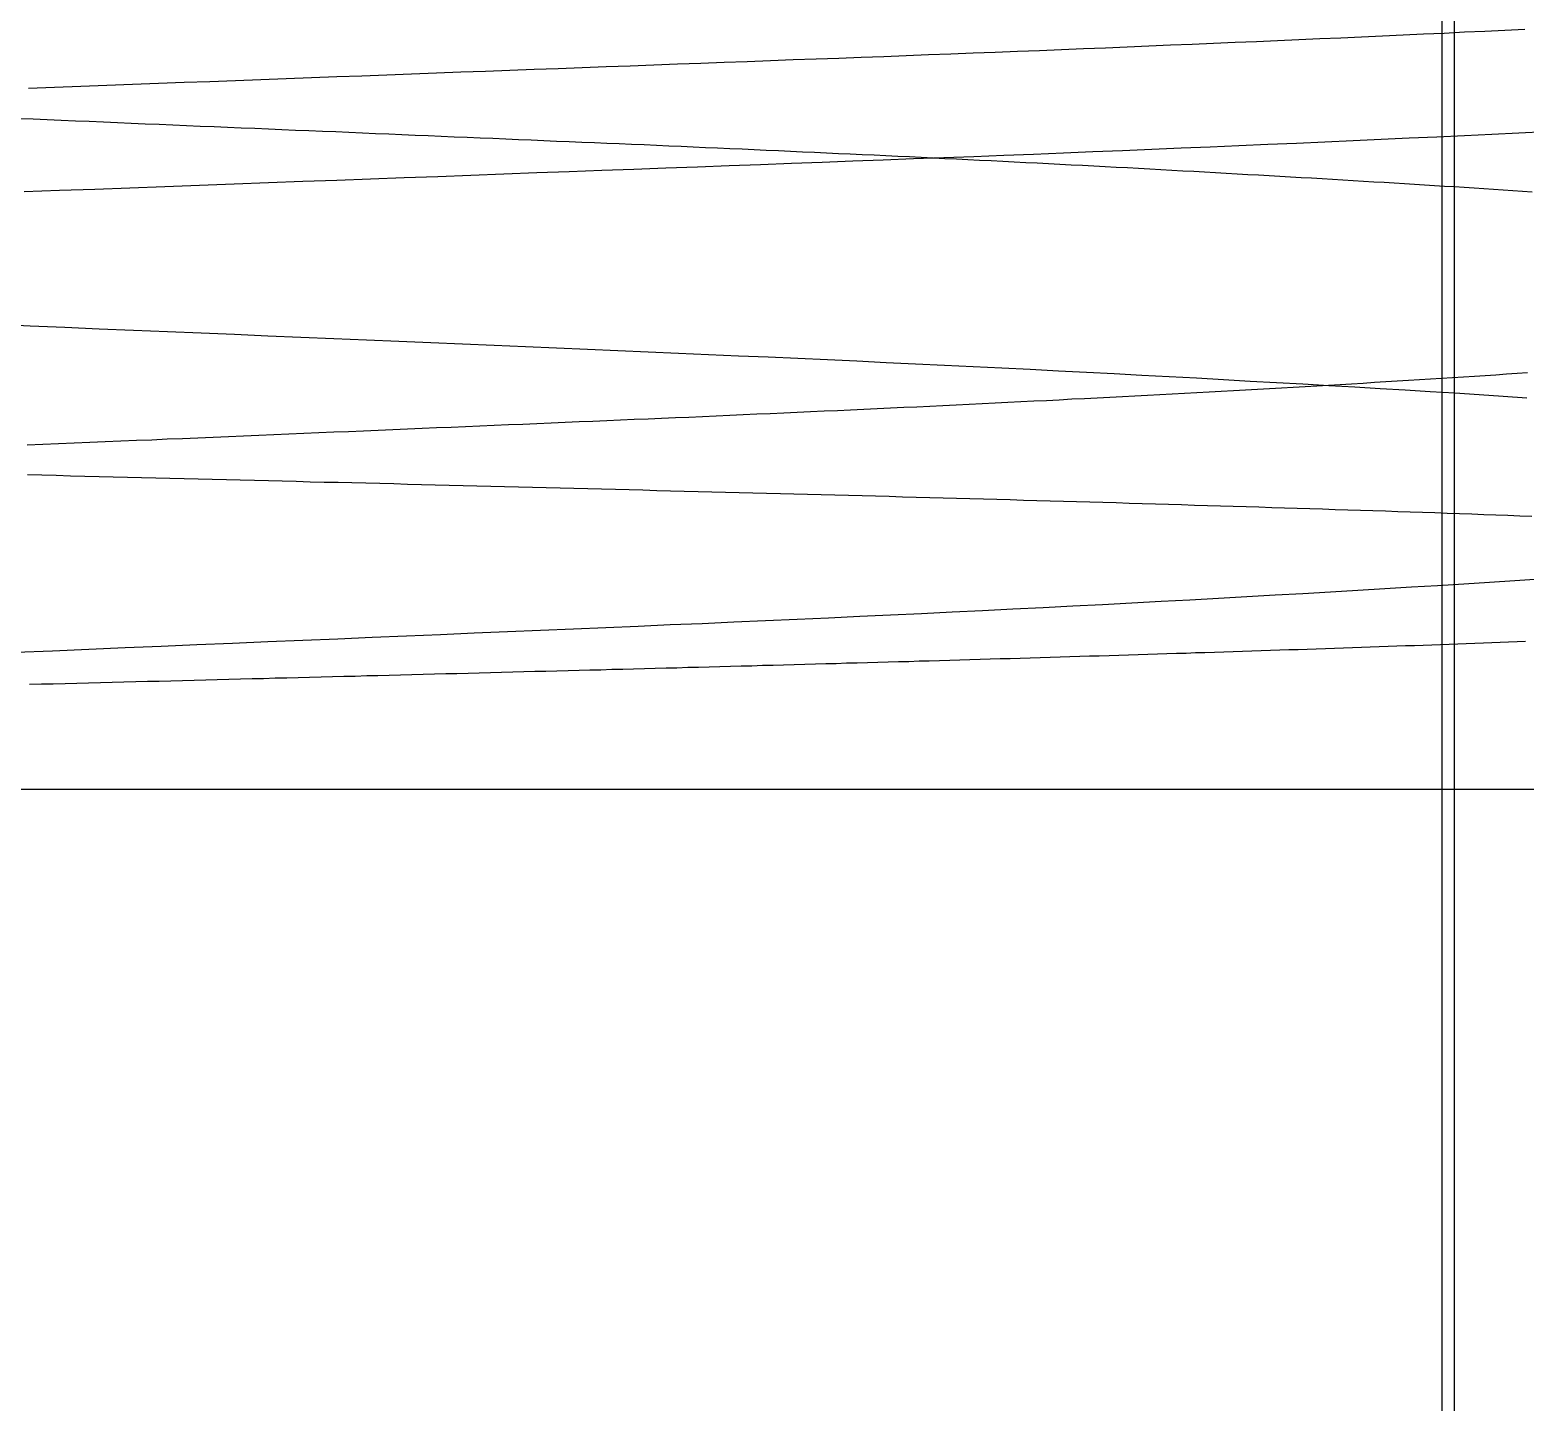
# Model space of a CAD drawing. Header units: millimetres. Extents: x 0 to 36.4, y -3.4 to 62.
# Drawn here: x 33.627 to 34.901, y 54.827 to 55.997 of the extents above; entities that cross this region are included whole.
import ezdxf

# ---------------------------------------------------------------- set-up
doc = ezdxf.new("R2010")
doc.units = ezdxf.units.MM

msp = doc.modelspace()

# ---------------------------------------------------------------- linework, layer by layer
at = {"color": 7, "linetype": 'Continuous'}
for p, q in [((34.8306, 54.7692), (34.8306, 59.8692)), ((34.8406, 59.7992), (34.8406, 52.4992)), ((34.9009, 55.9973), (34.8839, 55.9965)), ((34.6174, 55.9845), (34.599, 55.9838)), ((34.6357, 55.9853), (34.6174, 55.9845)), ((34.6539, 55.9861), (34.6357, 55.9853)), ((34.6721, 55.9869), (34.6539, 55.9861)), ((34.6902, 55.9877), (34.6721, 55.9869)), ((34.7082, 55.9884), (34.6902, 55.9877)), ((34.7261, 55.9892), (34.7082, 55.9884)), ((34.744, 55.99), (34.7261, 55.9892)), ((34.7618, 55.9908), (34.744, 55.99)), ((34.7795, 55.9916), (34.7618, 55.9908)), ((34.7971, 55.9924), (34.7795, 55.9916)), ((34.8146, 55.9932), (34.7971, 55.9924)), ((34.8321, 55.994), (34.8146, 55.9932)), ((34.8494, 55.9949), (34.8321, 55.994)), ((34.8667, 55.9957), (34.8494, 55.9949)), ((34.8839, 55.9965), (34.8667, 55.9957)), ((34.2968, 55.972), (34.2774, 55.9713)), ((34.3162, 55.9727), (34.2968, 55.972)), ((34.3354, 55.9734), (34.3162, 55.9727)), ((34.3545, 55.9741), (34.3354, 55.9734)), ((34.3737, 55.9748), (34.3545, 55.9741)), ((34.3927, 55.9756), (34.3737, 55.9748)), ((34.4117, 55.9763), (34.3927, 55.9756)), ((34.4307, 55.977), (34.4117, 55.9763)), ((34.4496, 55.9778), (34.4307, 55.977)), ((34.4685, 55.9785), (34.4496, 55.9778)), ((34.4873, 55.9792), (34.4685, 55.9785)), ((34.5061, 55.98), (34.4873, 55.9792)), ((34.5248, 55.9807), (34.5061, 55.98)), ((34.5434, 55.9815), (34.5248, 55.9807)), ((34.562, 55.9822), (34.5434, 55.9815)), ((34.5805, 55.983), (34.562, 55.9822)), ((34.599, 55.9838), (34.5805, 55.983)), ((33.9521, 55.9592), (33.9309, 55.9584)), ((33.9732, 55.96), (33.9521, 55.9592)), ((33.9941, 55.9608), (33.9732, 55.96)), ((34.015, 55.9615), (33.9941, 55.9608)), ((34.0358, 55.9623), (34.015, 55.9615)), ((34.0565, 55.9631), (34.0358, 55.9623)), ((34.0771, 55.9638), (34.0565, 55.9631)), ((34.0976, 55.9646), (34.0771, 55.9638)), ((34.118, 55.9654), (34.0976, 55.9646)), ((34.1383, 55.9661), (34.118, 55.9654)), ((34.1585, 55.9669), (34.1383, 55.9661)), ((34.1786, 55.9676), (34.1585, 55.9669)), ((34.1986, 55.9683), (34.1786, 55.9676)), ((34.2184, 55.9691), (34.1986, 55.9683)), ((34.2382, 55.9698), (34.2184, 55.9691)), ((34.2579, 55.9705), (34.2382, 55.9698)), ((34.2774, 55.9713), (34.2579, 55.9705)), ((33.6478, 55.9479), (33.6255, 55.9471)), ((33.6701, 55.9488), (33.6478, 55.9479)), ((33.6922, 55.9496), (33.6701, 55.9488)), ((33.7143, 55.9504), (33.6922, 55.9496)), ((33.7364, 55.9512), (33.7143, 55.9504)), ((33.7583, 55.952), (33.7364, 55.9512)), ((33.7802, 55.9528), (33.7583, 55.952)), ((33.802, 55.9536), (33.7802, 55.9528)), ((33.8237, 55.9545), (33.802, 55.9536)), ((33.8453, 55.9553), (33.8237, 55.9545)), ((33.8668, 55.956), (33.8453, 55.9553)), ((33.8883, 55.9568), (33.8668, 55.956)), ((33.9096, 55.9576), (33.8883, 55.9568)), ((33.9309, 55.9584), (33.9096, 55.9576)), ((33.6174, 55.9215), (33.6295, 55.921)), ((33.6295, 55.921), (33.6415, 55.9205)), ((33.6415, 55.9205), (33.6535, 55.92)), ((33.6535, 55.92), (33.6655, 55.9195)), ((33.6655, 55.9195), (33.6774, 55.919)), ((33.6774, 55.919), (33.6894, 55.9185)), ((33.6894, 55.9185), (33.7013, 55.918)), ((33.7013, 55.918), (33.7131, 55.9175)), ((33.7131, 55.9175), (33.7249, 55.917)), ((33.7249, 55.917), (33.7368, 55.9165)), ((33.7368, 55.9165), (33.7485, 55.916)), ((33.7485, 55.916), (33.7603, 55.9155)), ((33.7603, 55.9155), (33.772, 55.915)), ((33.772, 55.915), (33.7837, 55.9145)), ((33.7837, 55.9145), (33.7953, 55.914)), ((33.7953, 55.914), (33.8069, 55.9135)), ((33.8069, 55.9135), (33.8185, 55.9131)), ((33.8185, 55.9131), (33.8301, 55.9126)), ((33.8301, 55.9126), (33.8416, 55.9121)), ((33.8416, 55.9121), (33.8531, 55.9116)), ((33.8531, 55.9116), (33.8646, 55.9111)), ((33.8646, 55.9111), (33.876, 55.9106)), ((33.876, 55.9106), (33.8874, 55.9102)), ((33.8874, 55.9102), (33.8987, 55.9097)), ((33.8987, 55.9097), (33.9101, 55.9092)), ((33.9101, 55.9092), (33.9214, 55.9087)), ((33.9214, 55.9087), (33.9326, 55.9082)), ((33.9326, 55.9082), (33.9438, 55.9078)), ((34.8958, 55.9089), (34.8727, 55.9078)), ((34.9188, 55.91), (34.8958, 55.9089)), ((33.9438, 55.9078), (33.955, 55.9073)), ((33.955, 55.9073), (33.9662, 55.9068)), ((33.9662, 55.9068), (33.9773, 55.9064)), ((33.9773, 55.9064), (33.9884, 55.9059)), ((33.9884, 55.9059), (33.9994, 55.9054)), ((33.9994, 55.9054), (34.0104, 55.905)), ((34.0104, 55.905), (34.0214, 55.9045)), ((34.0214, 55.9045), (34.0323, 55.9041)), ((34.0323, 55.9041), (34.0432, 55.9036)), ((34.0432, 55.9036), (34.0541, 55.9031)), ((34.0541, 55.9031), (34.0649, 55.9027)), ((34.0649, 55.9027), (34.0757, 55.9022)), ((34.0757, 55.9022), (34.0865, 55.9018)), ((34.0865, 55.9018), (34.0972, 55.9013)), ((34.0972, 55.9013), (34.1079, 55.9009)), ((34.1079, 55.9009), (34.1185, 55.9004)), ((34.1185, 55.9004), (34.1291, 55.9)), ((34.1291, 55.9), (34.1396, 55.8995)), ((34.1396, 55.8995), (34.1502, 55.8991)), ((34.1502, 55.8991), (34.1607, 55.8986)), ((34.1607, 55.8986), (34.1712, 55.8982)), ((34.1712, 55.8982), (34.1817, 55.8977)), ((34.1817, 55.8977), (34.1921, 55.8973)), ((34.1921, 55.8973), (34.2025, 55.8968)), ((34.2025, 55.8968), (34.2129, 55.8964)), ((34.2129, 55.8964), (34.2233, 55.8959)), ((34.2233, 55.8959), (34.2337, 55.8955)), ((34.2337, 55.8955), (34.2441, 55.895)), ((34.6079, 55.896), (34.583, 55.8949)), ((34.6327, 55.897), (34.6079, 55.896)), ((34.6573, 55.898), (34.6327, 55.897)), ((34.6819, 55.8991), (34.6573, 55.898)), ((34.7062, 55.9002), (34.6819, 55.8991)), ((34.7305, 55.9012), (34.7062, 55.9002)), ((34.7546, 55.9023), (34.7305, 55.9012)), ((34.7785, 55.9034), (34.7546, 55.9023)), ((34.8023, 55.9045), (34.7785, 55.9034)), ((34.8259, 55.9056), (34.8023, 55.9045)), ((34.8494, 55.9067), (34.8259, 55.9056)), ((34.8727, 55.9078), (34.8494, 55.9067)), ((34.2441, 55.895), (34.2544, 55.8945)), ((34.2758, 55.883), (34.2494, 55.882)), ((34.2544, 55.8945), (34.2647, 55.8941)), ((34.2647, 55.8941), (34.275, 55.8936)), ((34.275, 55.8936), (34.2852, 55.8931)), ((34.3021, 55.884), (34.2758, 55.883)), ((34.2852, 55.8931), (34.2955, 55.8927)), ((34.2955, 55.8927), (34.3057, 55.8922)), ((34.3281, 55.8849), (34.3021, 55.884)), ((34.3057, 55.8922), (34.3159, 55.8917)), ((34.3159, 55.8917), (34.326, 55.8913)), ((34.326, 55.8913), (34.3362, 55.8908)), ((34.354, 55.8859), (34.3281, 55.8849)), ((34.3362, 55.8908), (34.3463, 55.8903)), ((34.3463, 55.8903), (34.3564, 55.8898)), ((34.3798, 55.8869), (34.354, 55.8859)), ((34.3564, 55.8898), (34.3665, 55.8893)), ((34.3665, 55.8893), (34.3765, 55.8889)), ((34.3765, 55.8889), (34.3865, 55.8884)), ((34.4056, 55.8879), (34.3798, 55.8869)), ((34.3865, 55.8884), (34.3965, 55.8879)), ((34.3965, 55.8879), (34.4065, 55.8874)), ((34.4312, 55.8888), (34.4056, 55.8879)), ((34.4065, 55.8874), (34.4164, 55.8869)), ((34.4164, 55.8869), (34.4263, 55.8864)), ((34.4263, 55.8864), (34.4362, 55.8859)), ((34.4568, 55.8898), (34.4312, 55.8888)), ((34.4362, 55.8859), (34.4461, 55.8855)), ((34.4461, 55.8855), (34.4559, 55.885)), ((34.4559, 55.885), (34.4657, 55.8845)), ((34.4822, 55.8908), (34.4568, 55.8898)), ((34.4657, 55.8845), (34.4755, 55.884)), ((34.4755, 55.884), (34.4853, 55.8835)), ((34.5076, 55.8918), (34.4822, 55.8908)), ((34.4853, 55.8835), (34.495, 55.883)), ((34.495, 55.883), (34.5047, 55.8825)), ((34.5047, 55.8825), (34.5143, 55.882)), ((34.5328, 55.8929), (34.5076, 55.8918)), ((34.558, 55.8939), (34.5328, 55.8929)), ((34.583, 55.8949), (34.558, 55.8939)), ((33.9171, 55.8697), (33.8883, 55.8686)), ((33.9458, 55.8708), (33.9171, 55.8697)), ((33.9743, 55.8718), (33.9458, 55.8708)), ((34.0026, 55.8729), (33.9743, 55.8718)), ((34.0308, 55.8739), (34.0026, 55.8729)), ((34.0587, 55.875), (34.0308, 55.8739)), ((34.0865, 55.876), (34.0587, 55.875)), ((34.1142, 55.877), (34.0865, 55.876)), ((34.1416, 55.878), (34.1142, 55.877)), ((34.1688, 55.879), (34.1416, 55.878)), ((34.1959, 55.88), (34.1688, 55.879)), ((34.2227, 55.881), (34.1959, 55.88)), ((34.2494, 55.882), (34.2227, 55.881)), ((34.5143, 55.882), (34.524, 55.8815)), ((34.524, 55.8815), (34.5336, 55.881)), ((34.5336, 55.881), (34.5432, 55.8805)), ((34.5432, 55.8805), (34.5527, 55.88)), ((34.5527, 55.88), (34.5622, 55.8795)), ((34.5622, 55.8795), (34.5717, 55.879)), ((34.5717, 55.879), (34.5812, 55.8784)), ((34.5812, 55.8784), (34.5906, 55.8779)), ((34.5906, 55.8779), (34.6, 55.8774)), ((34.6, 55.8774), (34.6094, 55.8769)), ((34.6094, 55.8769), (34.6187, 55.8764)), ((34.6187, 55.8764), (34.628, 55.8759)), ((34.628, 55.8759), (34.6373, 55.8754)), ((34.6373, 55.8754), (34.6465, 55.8749)), ((34.6465, 55.8749), (34.6557, 55.8743)), ((34.6557, 55.8743), (34.6649, 55.8738)), ((34.6649, 55.8738), (34.674, 55.8733)), ((34.674, 55.8733), (34.6831, 55.8728)), ((34.6831, 55.8728), (34.6922, 55.8723)), ((34.6922, 55.8723), (34.7012, 55.8717)), ((34.7012, 55.8717), (34.7102, 55.8712)), ((34.7102, 55.8712), (34.7192, 55.8707)), ((34.7192, 55.8707), (34.7281, 55.8702)), ((34.7281, 55.8702), (34.737, 55.8696)), ((33.652, 55.8599), (33.6218, 55.8588)), ((33.682, 55.861), (33.652, 55.8599)), ((33.7119, 55.8621), (33.682, 55.861)), ((33.7417, 55.8632), (33.7119, 55.8621)), ((33.7713, 55.8643), (33.7417, 55.8632)), ((33.8008, 55.8654), (33.7713, 55.8643)), ((33.8301, 55.8665), (33.8008, 55.8654)), ((33.8593, 55.8676), (33.8301, 55.8665)), ((33.8883, 55.8686), (33.8593, 55.8676)), ((34.737, 55.8696), (34.7459, 55.8691)), ((34.7459, 55.8691), (34.7547, 55.8686)), ((34.7547, 55.8686), (34.7635, 55.8681)), ((34.7635, 55.8681), (34.7722, 55.8675)), ((34.7722, 55.8675), (34.781, 55.867)), ((34.781, 55.867), (34.7896, 55.8665)), ((34.7896, 55.8665), (34.7983, 55.866)), ((34.7983, 55.866), (34.8069, 55.8654)), ((34.8069, 55.8654), (34.8154, 55.8649)), ((34.8154, 55.8649), (34.824, 55.8644)), ((34.824, 55.8644), (34.8325, 55.8638)), ((34.8325, 55.8638), (34.8409, 55.8633)), ((34.8409, 55.8633), (34.8493, 55.8628)), ((34.8493, 55.8628), (34.8577, 55.8622)), ((34.8577, 55.8622), (34.866, 55.8617)), ((34.866, 55.8617), (34.8743, 55.8611)), ((34.8743, 55.8611), (34.8826, 55.8606)), ((34.8826, 55.8606), (34.8908, 55.8601)), ((34.8908, 55.8601), (34.899, 55.8595)), ((34.899, 55.8595), (34.9071, 55.859)), ((33.5975, 55.746), (33.6271, 55.7447)), ((33.6271, 55.7447), (33.6566, 55.7435)), ((33.6566, 55.7435), (33.6859, 55.7422)), ((33.6859, 55.7422), (33.715, 55.741)), ((33.715, 55.741), (33.7439, 55.7398)), ((33.7439, 55.7398), (33.7726, 55.7386)), ((33.7726, 55.7386), (33.8012, 55.7374)), ((33.8012, 55.7374), (33.8296, 55.7362)), ((33.8296, 55.7362), (33.8577, 55.735)), ((33.8577, 55.735), (33.8857, 55.7338)), ((33.8857, 55.7338), (33.9135, 55.7327)), ((33.9135, 55.7327), (33.9411, 55.7315)), ((33.9411, 55.7315), (33.9684, 55.7304)), ((33.9684, 55.7304), (33.9956, 55.7292)), ((33.9956, 55.7292), (34.0225, 55.7281)), ((34.0225, 55.7281), (34.0492, 55.727)), ((34.0492, 55.727), (34.0757, 55.7258)), ((34.0757, 55.7258), (34.1019, 55.7247)), ((34.1019, 55.7247), (34.128, 55.7236)), ((34.128, 55.7236), (34.1538, 55.7225)), ((34.1538, 55.7225), (34.1795, 55.7214)), ((34.1795, 55.7214), (34.2052, 55.7203)), ((34.2052, 55.7203), (34.2307, 55.7192)), ((34.2307, 55.7192), (34.2561, 55.7181)), ((34.2561, 55.7181), (34.2814, 55.717)), ((34.2814, 55.717), (34.3066, 55.7158)), ((34.3066, 55.7158), (34.3317, 55.7147)), ((34.3317, 55.7147), (34.3567, 55.7135)), ((34.3567, 55.7135), (34.3815, 55.7123)), ((34.3815, 55.7123), (34.4062, 55.7111)), ((34.4062, 55.7111), (34.4307, 55.71)), ((34.4307, 55.71), (34.4551, 55.7088)), ((34.4551, 55.7088), (34.4793, 55.7076)), ((34.4793, 55.7076), (34.5034, 55.7063)), ((34.5034, 55.7063), (34.5273, 55.7051)), ((34.5273, 55.7051), (34.551, 55.7039)), ((34.9033, 55.7045), (34.8943, 55.7039)), ((34.551, 55.7039), (34.5746, 55.7027)), ((34.5746, 55.7027), (34.5979, 55.7014)), ((34.5979, 55.7014), (34.6211, 55.7002)), ((34.6211, 55.7002), (34.6441, 55.6989)), ((34.6441, 55.6989), (34.6669, 55.6976)), ((34.6669, 55.6976), (34.6894, 55.6964)), ((34.6934, 55.6915), (34.6833, 55.691)), ((34.6894, 55.6964), (34.7118, 55.6951)), ((34.7036, 55.6921), (34.6934, 55.6915)), ((34.7136, 55.6927), (34.7036, 55.6921)), ((34.7118, 55.6951), (34.7339, 55.6938)), ((34.7236, 55.6933), (34.7136, 55.6927)), ((34.7336, 55.6939), (34.7236, 55.6933)), ((34.7434, 55.6944), (34.7336, 55.6939)), ((34.7339, 55.6938), (34.7559, 55.6925)), ((34.7533, 55.695), (34.7434, 55.6944)), ((34.7631, 55.6956), (34.7533, 55.695)), ((34.7559, 55.6925), (34.7776, 55.6913)), ((34.7728, 55.6962), (34.7631, 55.6956)), ((34.7825, 55.6968), (34.7728, 55.6962)), ((34.7776, 55.6913), (34.799, 55.69)), ((34.7921, 55.6974), (34.7825, 55.6968)), ((34.8017, 55.698), (34.7921, 55.6974)), ((34.8112, 55.6985), (34.8017, 55.698)), ((34.8206, 55.6991), (34.8112, 55.6985)), ((34.83, 55.6997), (34.8206, 55.6991)), ((34.8394, 55.7003), (34.83, 55.6997)), ((34.8487, 55.7009), (34.8394, 55.7003)), ((34.8579, 55.7015), (34.8487, 55.7009)), ((34.8671, 55.7021), (34.8579, 55.7015)), ((34.8762, 55.7027), (34.8671, 55.7021)), ((34.8853, 55.7033), (34.8762, 55.7027)), ((34.8943, 55.7039), (34.8853, 55.7033)), ((34.4494, 55.6787), (34.4383, 55.6781)), ((34.4604, 55.6792), (34.4494, 55.6787)), ((34.4714, 55.6798), (34.4604, 55.6792)), ((34.4823, 55.6803), (34.4714, 55.6798)), ((34.4932, 55.6808), (34.4823, 55.6803)), ((34.5041, 55.6814), (34.4932, 55.6808)), ((34.5149, 55.682), (34.5041, 55.6814)), ((34.5257, 55.6825), (34.5149, 55.682)), ((34.5365, 55.6831), (34.5257, 55.6825)), ((34.5472, 55.6836), (34.5365, 55.6831)), ((34.5579, 55.6842), (34.5472, 55.6836)), ((34.5686, 55.6847), (34.5579, 55.6842)), ((34.5792, 55.6853), (34.5686, 55.6847)), ((34.5898, 55.6859), (34.5792, 55.6853)), ((34.6004, 55.6864), (34.5898, 55.6859)), ((34.6109, 55.687), (34.6004, 55.6864)), ((34.6213, 55.6875), (34.6109, 55.687)), ((34.6318, 55.6881), (34.6213, 55.6875)), ((34.6422, 55.6887), (34.6318, 55.6881)), ((34.6525, 55.6893), (34.6422, 55.6887)), ((34.6628, 55.6898), (34.6525, 55.6893)), ((34.6731, 55.6904), (34.6628, 55.6898)), ((34.6833, 55.691), (34.6731, 55.6904)), ((34.799, 55.69), (34.8203, 55.6887)), ((34.8203, 55.6887), (34.8413, 55.6874)), ((34.8413, 55.6874), (34.862, 55.686)), ((34.862, 55.686), (34.8825, 55.6847)), ((34.8825, 55.6847), (34.9027, 55.6834)), ((34.1769, 55.6661), (34.1652, 55.6656)), ((34.1885, 55.6666), (34.1769, 55.6661)), ((34.2001, 55.6671), (34.1885, 55.6666)), ((34.2117, 55.6676), (34.2001, 55.6671)), ((34.2233, 55.6682), (34.2117, 55.6676)), ((34.2348, 55.6687), (34.2233, 55.6682)), ((34.2463, 55.6692), (34.2348, 55.6687)), ((34.2578, 55.6697), (34.2463, 55.6692)), ((34.2693, 55.6702), (34.2578, 55.6697)), ((34.2807, 55.6707), (34.2693, 55.6702)), ((34.2922, 55.6712), (34.2807, 55.6707)), ((34.3036, 55.6718), (34.2922, 55.6712)), ((34.315, 55.6723), (34.3036, 55.6718)), ((34.3263, 55.6728), (34.315, 55.6723)), ((34.3376, 55.6733), (34.3263, 55.6728)), ((34.3489, 55.6738), (34.3376, 55.6733)), ((34.3602, 55.6744), (34.3489, 55.6738)), ((34.3715, 55.6749), (34.3602, 55.6744)), ((34.3827, 55.6754), (34.3715, 55.6749)), ((34.3939, 55.676), (34.3827, 55.6754)), ((34.405, 55.6765), (34.3939, 55.676)), ((34.4162, 55.677), (34.405, 55.6765)), ((34.4273, 55.6776), (34.4162, 55.677)), ((34.4383, 55.6781), (34.4273, 55.6776)), ((33.873, 55.6533), (33.8603, 55.6528)), ((33.8857, 55.6539), (33.873, 55.6533)), ((33.8984, 55.6544), (33.8857, 55.6539)), ((33.911, 55.6549), (33.8984, 55.6544)), ((33.9236, 55.6555), (33.911, 55.6549)), ((33.9361, 55.656), (33.9236, 55.6555)), ((33.9486, 55.6565), (33.9361, 55.656)), ((33.961, 55.657), (33.9486, 55.6565)), ((33.9734, 55.6576), (33.961, 55.657)), ((33.9858, 55.6581), (33.9734, 55.6576)), ((33.9981, 55.6586), (33.9858, 55.6581)), ((34.0103, 55.6591), (33.9981, 55.6586)), ((34.0225, 55.6596), (34.0103, 55.6591)), ((34.0347, 55.6601), (34.0225, 55.6596)), ((34.0468, 55.6606), (34.0347, 55.6601)), ((34.0589, 55.6612), (34.0468, 55.6606)), ((34.0709, 55.6617), (34.0589, 55.6612)), ((34.0829, 55.6622), (34.0709, 55.6617)), ((34.0948, 55.6627), (34.0829, 55.6622)), ((34.1066, 55.6632), (34.0948, 55.6627)), ((34.1184, 55.6637), (34.1066, 55.6632)), ((34.1302, 55.6642), (34.1184, 55.6637)), ((34.1419, 55.6647), (34.1302, 55.6642)), ((34.1536, 55.6651), (34.1419, 55.6647)), ((34.1652, 55.6656), (34.1536, 55.6651)), ((33.6377, 55.6434), (33.6243, 55.6429)), ((33.6511, 55.644), (33.6377, 55.6434)), ((33.6644, 55.6445), (33.6511, 55.644)), ((33.6777, 55.6451), (33.6644, 55.6445)), ((33.691, 55.6457), (33.6777, 55.6451)), ((33.7042, 55.6462), (33.691, 55.6457)), ((33.7175, 55.6468), (33.7042, 55.6462)), ((33.7306, 55.6473), (33.7175, 55.6468)), ((33.7438, 55.6479), (33.7306, 55.6473)), ((33.7569, 55.6484), (33.7438, 55.6479)), ((33.7699, 55.649), (33.7569, 55.6484)), ((33.783, 55.6495), (33.7699, 55.649)), ((33.7959, 55.6501), (33.783, 55.6495)), ((33.8089, 55.6506), (33.7959, 55.6501)), ((33.8218, 55.6512), (33.8089, 55.6506)), ((33.8347, 55.6517), (33.8218, 55.6512)), ((33.8475, 55.6523), (33.8347, 55.6517)), ((33.8603, 55.6528), (33.8475, 55.6523)), ((33.637, 55.6172), (33.6248, 55.6176)), ((33.6492, 55.6169), (33.637, 55.6172)), ((33.6614, 55.6166), (33.6492, 55.6169)), ((33.6735, 55.6163), (33.6614, 55.6166)), ((33.6857, 55.616), (33.6735, 55.6163)), ((33.6978, 55.6157), (33.6857, 55.616)), ((33.7099, 55.6154), (33.6978, 55.6157)), ((33.722, 55.6151), (33.7099, 55.6154)), ((33.7341, 55.6148), (33.722, 55.6151)), ((33.7461, 55.6145), (33.7341, 55.6148)), ((33.7582, 55.6142), (33.7461, 55.6145)), ((33.7702, 55.6139), (33.7582, 55.6142)), ((33.7822, 55.6136), (33.7702, 55.6139)), ((33.7942, 55.6133), (33.7822, 55.6136)), ((33.8061, 55.613), (33.7942, 55.6133)), ((33.8181, 55.6127), (33.8061, 55.613)), ((33.83, 55.6124), (33.8181, 55.6127)), ((33.8419, 55.6121), (33.83, 55.6124)), ((33.8538, 55.6118), (33.8419, 55.6121)), ((33.8657, 55.6115), (33.8538, 55.6118)), ((33.8776, 55.6112), (33.8657, 55.6115)), ((33.8894, 55.611), (33.8776, 55.6112)), ((33.9012, 55.6107), (33.8894, 55.611)), ((33.9131, 55.6104), (33.9012, 55.6107)), ((33.9249, 55.6101), (33.9131, 55.6104)), ((33.9368, 55.6098), (33.9249, 55.6101)), ((33.9486, 55.6095), (33.9368, 55.6098)), ((33.9604, 55.6092), (33.9486, 55.6095)), ((33.9723, 55.6089), (33.9604, 55.6092)), ((33.9841, 55.6086), (33.9723, 55.6089)), ((33.9959, 55.6083), (33.9841, 55.6086)), ((34.0078, 55.608), (33.9959, 55.6083)), ((34.0196, 55.6077), (34.0078, 55.608)), ((34.0314, 55.6074), (34.0196, 55.6077)), ((34.0432, 55.6071), (34.0314, 55.6074)), ((34.055, 55.6068), (34.0432, 55.6071)), ((34.0668, 55.6065), (34.055, 55.6068)), ((34.0786, 55.6062), (34.0668, 55.6065)), ((34.0904, 55.6059), (34.0786, 55.6062)), ((34.1022, 55.6056), (34.0904, 55.6059)), ((34.114, 55.6053), (34.1022, 55.6056)), ((34.1258, 55.605), (34.114, 55.6053)), ((34.1376, 55.6047), (34.1258, 55.605)), ((34.1493, 55.6044), (34.1376, 55.6047)), ((34.1611, 55.6041), (34.1493, 55.6044)), ((34.1728, 55.6038), (34.1611, 55.6041)), ((34.1845, 55.6035), (34.1728, 55.6038)), ((34.1963, 55.6032), (34.1845, 55.6035)), ((34.208, 55.6029), (34.1963, 55.6032)), ((34.2197, 55.6026), (34.208, 55.6029)), ((34.2314, 55.6023), (34.2197, 55.6026)), ((34.243, 55.602), (34.2314, 55.6023)), ((34.2547, 55.6017), (34.243, 55.602)), ((34.2664, 55.6014), (34.2547, 55.6017)), ((34.278, 55.6011), (34.2664, 55.6014)), ((34.2896, 55.6008), (34.278, 55.6011)), ((34.3013, 55.6005), (34.2896, 55.6008)), ((34.3129, 55.6002), (34.3013, 55.6005)), ((34.3244, 55.5999), (34.3129, 55.6002)), ((34.336, 55.5996), (34.3244, 55.5999)), ((34.3476, 55.5993), (34.336, 55.5996)), ((34.3591, 55.599), (34.3476, 55.5993)), ((34.3706, 55.5987), (34.3591, 55.599)), ((34.3822, 55.5984), (34.3706, 55.5987)), ((34.3937, 55.598), (34.3822, 55.5984)), ((34.4051, 55.5977), (34.3937, 55.598)), ((34.4166, 55.5974), (34.4051, 55.5977)), ((34.428, 55.5971), (34.4166, 55.5974)), ((34.4394, 55.5968), (34.428, 55.5971)), ((34.4509, 55.5965), (34.4394, 55.5968)), ((34.4622, 55.5962), (34.4509, 55.5965)), ((34.4736, 55.5958), (34.4622, 55.5962)), ((34.4849, 55.5955), (34.4736, 55.5958)), ((34.4963, 55.5952), (34.4849, 55.5955)), ((34.5076, 55.5949), (34.4963, 55.5952)), ((34.5189, 55.5946), (34.5076, 55.5949)), ((34.5301, 55.5942), (34.5189, 55.5946)), ((34.5413, 55.5939), (34.5301, 55.5942)), ((34.5526, 55.5936), (34.5413, 55.5939)), ((34.5638, 55.5933), (34.5526, 55.5936)), ((34.5749, 55.5929), (34.5638, 55.5933)), ((34.5861, 55.5926), (34.5749, 55.5929)), ((34.5972, 55.5923), (34.5861, 55.5926)), ((34.6083, 55.592), (34.5972, 55.5923)), ((34.6193, 55.5916), (34.6083, 55.592)), ((34.6304, 55.5913), (34.6193, 55.5916)), ((34.6414, 55.591), (34.6304, 55.5913)), ((34.6524, 55.5906), (34.6414, 55.591)), ((34.6634, 55.5903), (34.6524, 55.5906)), ((34.6743, 55.59), (34.6634, 55.5903)), ((34.6852, 55.5896), (34.6743, 55.59)), ((34.6961, 55.5893), (34.6852, 55.5896)), ((34.707, 55.5889), (34.6961, 55.5893)), ((34.7178, 55.5886), (34.707, 55.5889)), ((34.7286, 55.5882), (34.7178, 55.5886)), ((34.7393, 55.5879), (34.7286, 55.5882)), ((34.7501, 55.5875), (34.7393, 55.5879)), ((34.7608, 55.5872), (34.7501, 55.5875)), ((34.7714, 55.5868), (34.7608, 55.5872)), ((34.7821, 55.5865), (34.7714, 55.5868)), ((34.7927, 55.5861), (34.7821, 55.5865)), ((34.8033, 55.5858), (34.7927, 55.5861)), ((34.8138, 55.5854), (34.8033, 55.5858)), ((34.8243, 55.5851), (34.8138, 55.5854)), ((34.8348, 55.5847), (34.8243, 55.5851)), ((34.8453, 55.5843), (34.8348, 55.5847)), ((34.8557, 55.584), (34.8453, 55.5843)), ((34.866, 55.5836), (34.8557, 55.584)), ((34.8763, 55.5833), (34.866, 55.5836)), ((34.8865, 55.5829), (34.8763, 55.5833)), ((34.8967, 55.5825), (34.8865, 55.5829)), ((34.9068, 55.5822), (34.8967, 55.5825)), ((34.8707, 55.5258), (34.8488, 55.5244)), ((34.8923, 55.5272), (34.8707, 55.5258)), ((34.9137, 55.5286), (34.8923, 55.5272)), ((34.6641, 55.5135), (34.6399, 55.5122)), ((34.6881, 55.5149), (34.6641, 55.5135)), ((34.7118, 55.5162), (34.6881, 55.5149)), ((34.7353, 55.5176), (34.7118, 55.5162)), ((34.7585, 55.5189), (34.7353, 55.5176)), ((34.7815, 55.5203), (34.7585, 55.5189)), ((34.8042, 55.5217), (34.7815, 55.5203)), ((34.8266, 55.5231), (34.8042, 55.5217)), ((34.8488, 55.5244), (34.8266, 55.5231)), ((34.4129, 55.5005), (34.3867, 55.4992)), ((34.4388, 55.5018), (34.4129, 55.5005)), ((34.4646, 55.503), (34.4388, 55.5018)), ((34.4903, 55.5043), (34.4646, 55.503)), ((34.5157, 55.5056), (34.4903, 55.5043)), ((34.541, 55.5069), (34.5157, 55.5056)), ((34.566, 55.5082), (34.541, 55.5069)), ((34.5909, 55.5095), (34.566, 55.5082)), ((34.6155, 55.5108), (34.5909, 55.5095)), ((34.6399, 55.5122), (34.6155, 55.5108)), ((34.1452, 55.4884), (34.1177, 55.4872)), ((34.1725, 55.4896), (34.1452, 55.4884)), ((34.1997, 55.4907), (34.1725, 55.4896)), ((34.2268, 55.4919), (34.1997, 55.4907)), ((34.2538, 55.4931), (34.2268, 55.4919)), ((34.2807, 55.4943), (34.2538, 55.4931)), ((34.3074, 55.4955), (34.2807, 55.4943)), ((34.334, 55.4968), (34.3074, 55.4955)), ((34.3604, 55.498), (34.334, 55.4968)), ((34.3867, 55.4992), (34.3604, 55.498)), ((33.8295, 55.4751), (33.7994, 55.4738)), ((33.8594, 55.4764), (33.8295, 55.4751)), ((33.8891, 55.4776), (33.8594, 55.4764)), ((33.9185, 55.4789), (33.8891, 55.4776)), ((33.9477, 55.4801), (33.9185, 55.4789)), ((33.9766, 55.4813), (33.9477, 55.4801)), ((34.0054, 55.4825), (33.9766, 55.4813)), ((34.0338, 55.4837), (34.0054, 55.4825)), ((34.062, 55.4849), (34.0338, 55.4837)), ((34.09, 55.4861), (34.062, 55.4849)), ((34.1177, 55.4872), (34.09, 55.4861)), ((34.8728, 55.4746), (34.88, 55.4749)), ((34.88, 55.4749), (34.8871, 55.4751)), ((34.8871, 55.4751), (34.8943, 55.4754)), ((34.8943, 55.4754), (34.9014, 55.4757)), ((33.6459, 55.4674), (33.6146, 55.4661)), ((33.677, 55.4687), (33.6459, 55.4674)), ((33.7079, 55.47), (33.677, 55.4687)), ((33.7386, 55.4713), (33.7079, 55.47)), ((33.7691, 55.4726), (33.7386, 55.4713)), ((33.7994, 55.4738), (33.7691, 55.4726)), ((34.4794, 55.4616), (34.4879, 55.4619)), ((34.4879, 55.4619), (34.4963, 55.4622)), ((34.4963, 55.4622), (34.5048, 55.4624)), ((34.5048, 55.4624), (34.5132, 55.4627)), ((34.5132, 55.4627), (34.5215, 55.4629)), ((34.5215, 55.4629), (34.5299, 55.4632)), ((34.5299, 55.4632), (34.5382, 55.4634)), ((34.5382, 55.4634), (34.5466, 55.4637)), ((34.5466, 55.4637), (34.5549, 55.4639)), ((34.5549, 55.4639), (34.5631, 55.4642)), ((34.5631, 55.4642), (34.5714, 55.4644)), ((34.5714, 55.4644), (34.5796, 55.4647)), ((34.5796, 55.4647), (34.5878, 55.465)), ((34.5878, 55.465), (34.5959, 55.4652)), ((34.5959, 55.4652), (34.6041, 55.4655)), ((34.6041, 55.4655), (34.6122, 55.4657)), ((34.6122, 55.4657), (34.6203, 55.466)), ((34.6203, 55.466), (34.6283, 55.4662)), ((34.6283, 55.4662), (34.6364, 55.4665)), ((34.6364, 55.4665), (34.6444, 55.4668)), ((34.6444, 55.4668), (34.6524, 55.467)), ((34.6524, 55.467), (34.6604, 55.4673)), ((34.6604, 55.4673), (34.6683, 55.4675)), ((34.6683, 55.4675), (34.6762, 55.4678)), ((34.6762, 55.4678), (34.6841, 55.4681)), ((34.6841, 55.4681), (34.692, 55.4683)), ((34.692, 55.4683), (34.6998, 55.4686)), ((34.6998, 55.4686), (34.7076, 55.4688)), ((34.7076, 55.4688), (34.7154, 55.4691)), ((34.7154, 55.4691), (34.7231, 55.4694)), ((34.7231, 55.4694), (34.7309, 55.4696)), ((34.7309, 55.4696), (34.7386, 55.4699)), ((34.7386, 55.4699), (34.7463, 55.4701)), ((34.7463, 55.4701), (34.7539, 55.4704)), ((34.7539, 55.4704), (34.7616, 55.4707)), ((34.7616, 55.4707), (34.7692, 55.4709)), ((34.7692, 55.4709), (34.7767, 55.4712)), ((34.7767, 55.4712), (34.7843, 55.4714)), ((34.7843, 55.4714), (34.7918, 55.4717)), ((34.7918, 55.4717), (34.7993, 55.472)), ((34.7993, 55.472), (34.8068, 55.4722)), ((34.8068, 55.4722), (34.8142, 55.4725)), ((34.8142, 55.4725), (34.8216, 55.4728)), ((34.8216, 55.4728), (34.829, 55.473)), ((34.829, 55.473), (34.8364, 55.4733)), ((34.8364, 55.4733), (34.8437, 55.4736)), ((34.8437, 55.4736), (34.851, 55.4738)), ((34.851, 55.4738), (34.8583, 55.4741)), ((34.8583, 55.4741), (34.8656, 55.4743)), ((34.8656, 55.4743), (34.8728, 55.4746)), ((34.0193, 55.4491), (34.0288, 55.4493)), ((34.0288, 55.4493), (34.0383, 55.4496)), ((34.0383, 55.4496), (34.0477, 55.4498)), ((34.0477, 55.4498), (34.0572, 55.4501)), ((34.0572, 55.4501), (34.0666, 55.4503)), ((34.0666, 55.4503), (34.076, 55.4506)), ((34.076, 55.4506), (34.0854, 55.4508)), ((34.0854, 55.4508), (34.0948, 55.451)), ((34.0948, 55.451), (34.1041, 55.4513)), ((34.1041, 55.4513), (34.1134, 55.4515)), ((34.1134, 55.4515), (34.1227, 55.4518)), ((34.1227, 55.4518), (34.132, 55.452)), ((34.132, 55.452), (34.1413, 55.4523)), ((34.1413, 55.4523), (34.1506, 55.4525)), ((34.1506, 55.4525), (34.1598, 55.4527)), ((34.1598, 55.4527), (34.169, 55.453)), ((34.169, 55.453), (34.1782, 55.4532)), ((34.1782, 55.4532), (34.1874, 55.4535)), ((34.1874, 55.4535), (34.1966, 55.4537)), ((34.1966, 55.4537), (34.2057, 55.454)), ((34.2057, 55.454), (34.2149, 55.4542)), ((34.2149, 55.4542), (34.224, 55.4545)), ((34.224, 55.4545), (34.2331, 55.4547)), ((34.2331, 55.4547), (34.2421, 55.4549)), ((34.2421, 55.4549), (34.2512, 55.4552)), ((34.2512, 55.4552), (34.2602, 55.4554)), ((34.2602, 55.4554), (34.2692, 55.4557)), ((34.2692, 55.4557), (34.2782, 55.4559)), ((34.2782, 55.4559), (34.2872, 55.4562)), ((34.2872, 55.4562), (34.2962, 55.4564)), ((34.2962, 55.4564), (34.3051, 55.4567)), ((34.3051, 55.4567), (34.314, 55.4569)), ((34.314, 55.4569), (34.3229, 55.4572)), ((34.3229, 55.4572), (34.3318, 55.4574)), ((34.3318, 55.4574), (34.3406, 55.4577)), ((34.3406, 55.4577), (34.3494, 55.4579)), ((34.3494, 55.4579), (34.3582, 55.4581)), ((34.3582, 55.4581), (34.367, 55.4584)), ((34.367, 55.4584), (34.3758, 55.4586)), ((34.3758, 55.4586), (34.3846, 55.4589)), ((34.3846, 55.4589), (34.3933, 55.4591)), ((34.3933, 55.4591), (34.402, 55.4594)), ((34.402, 55.4594), (34.4107, 55.4596)), ((34.4107, 55.4596), (34.4193, 55.4599)), ((34.4193, 55.4599), (34.428, 55.4601)), ((34.428, 55.4601), (34.4366, 55.4604)), ((34.4366, 55.4604), (34.4452, 55.4606)), ((34.4452, 55.4606), (34.4538, 55.4609)), ((34.4538, 55.4609), (34.4623, 55.4611)), ((34.4623, 55.4611), (34.4709, 55.4614)), ((34.4709, 55.4614), (34.4794, 55.4616)), ((33.6264, 55.439), (33.6365, 55.4393)), ((33.6365, 55.4393), (33.6466, 55.4395)), ((33.6466, 55.4395), (33.6567, 55.4398)), ((33.6567, 55.4398), (33.6667, 55.44)), ((33.6667, 55.44), (33.6768, 55.4403)), ((33.6768, 55.4403), (33.6868, 55.4406)), ((33.6868, 55.4406), (33.6969, 55.4408)), ((33.6969, 55.4408), (33.7069, 55.4411)), ((33.7069, 55.4411), (33.7169, 55.4413)), ((33.7169, 55.4413), (33.7269, 55.4416)), ((33.7269, 55.4416), (33.7369, 55.4418)), ((33.7369, 55.4418), (33.7468, 55.4421)), ((33.7468, 55.4421), (33.7568, 55.4424)), ((33.7568, 55.4424), (33.7667, 55.4426)), ((33.7667, 55.4426), (33.7766, 55.4429)), ((33.7766, 55.4429), (33.7865, 55.4431)), ((33.7865, 55.4431), (33.7964, 55.4434)), ((33.7964, 55.4434), (33.8062, 55.4436)), ((33.8062, 55.4436), (33.8161, 55.4439)), ((33.8161, 55.4439), (33.8259, 55.4441)), ((33.8259, 55.4441), (33.8358, 55.4444)), ((33.8358, 55.4444), (33.8456, 55.4446)), ((33.8456, 55.4446), (33.8554, 55.4449)), ((33.8554, 55.4449), (33.8651, 55.4451)), ((33.8651, 55.4451), (33.8749, 55.4454)), ((33.8749, 55.4454), (33.8846, 55.4456)), ((33.8846, 55.4456), (33.8944, 55.4459)), ((33.8944, 55.4459), (33.9041, 55.4461)), ((33.9041, 55.4461), (33.9138, 55.4464)), ((33.9138, 55.4464), (33.9234, 55.4466)), ((33.9234, 55.4466), (33.9331, 55.4469)), ((33.9331, 55.4469), (33.9427, 55.4471)), ((33.9427, 55.4471), (33.9524, 55.4474)), ((33.9524, 55.4474), (33.962, 55.4476)), ((33.962, 55.4476), (33.9716, 55.4479)), ((33.9716, 55.4479), (33.9812, 55.4481)), ((33.9812, 55.4481), (33.9907, 55.4483)), ((33.9907, 55.4483), (34.0003, 55.4486)), ((34.0003, 55.4486), (34.0098, 55.4488)), ((34.0098, 55.4488), (34.0193, 55.4491)), ((35.4906, 55.3492), (32.7406, 55.3492))]:
    msp.add_line(p, q, dxfattribs=at)

doc.saveas('drawing.dxf')
